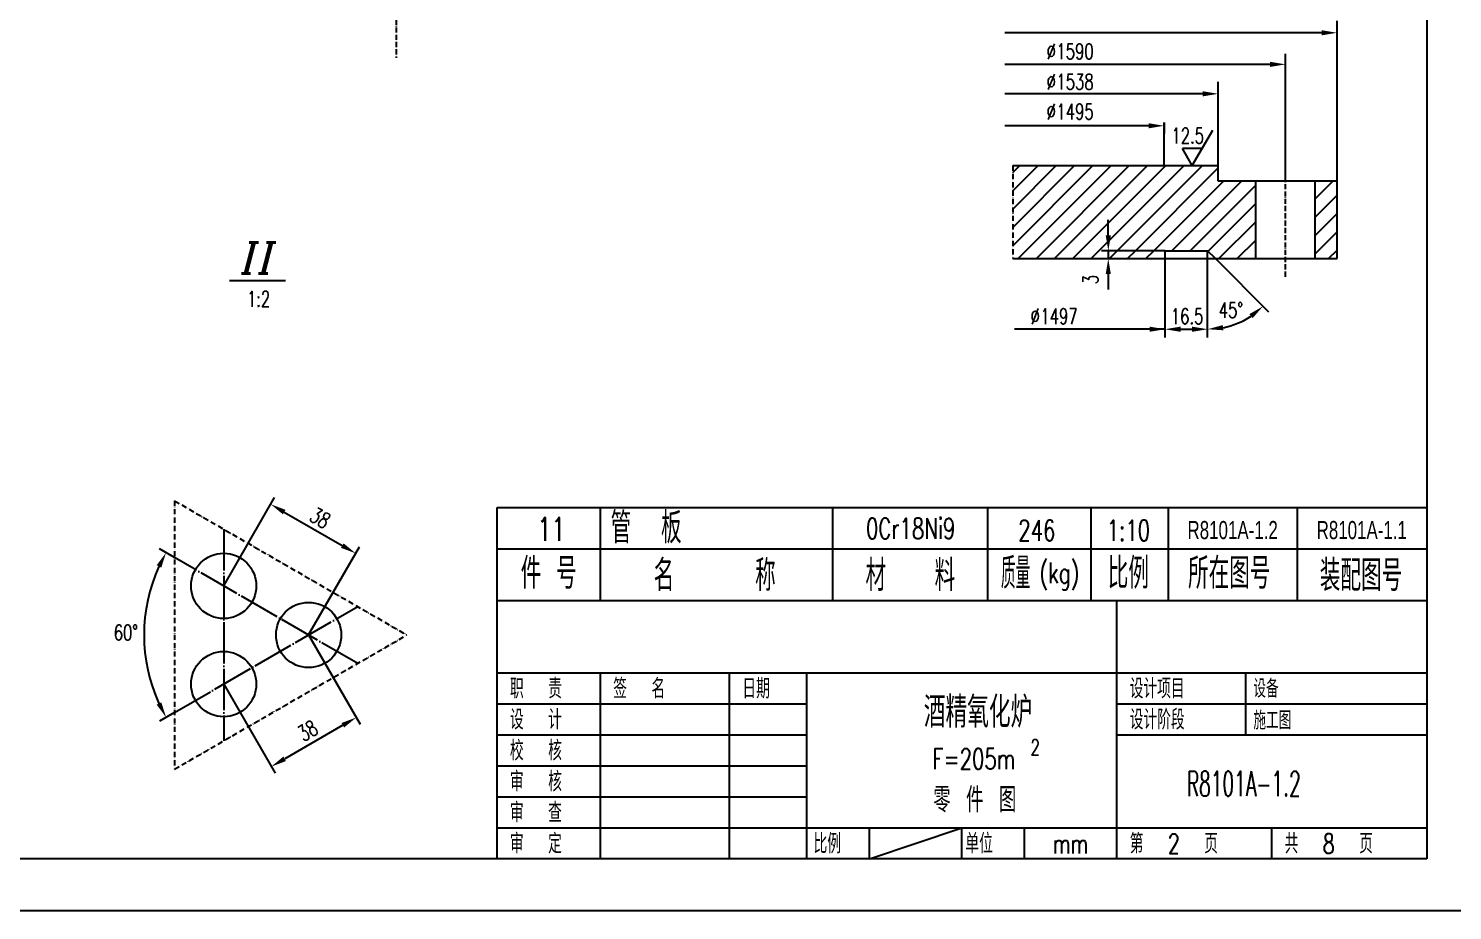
# Model space of a CAD drawing. Header units: millimetres. Extents: x 1545 to 36024, y 3418 to 15628.
# Drawn here: x 20369 to 23126, y 9688 to 11395 of the extents above; entities that cross this region are included whole.
import ezdxf
from ezdxf.enums import TextEntityAlignment as Align

# ---------------------------------------------------------------- set-up
doc = ezdxf.new("R2010")
doc.units = ezdxf.units.MM
for name, pattern in [('DASHDOT', [1, 0.5, -0.25, 0, -0.25]), ('DASHDOT-L', [90, 80, -5, 0, -5]), ('DASHDOT-M', [36, 30, -3, 0, -3]), ('DASHDOT-S', [14, 10, -2, 0, -2]), ('DIVIDE-M', [39, 30, -3, 0, -3, 0, -3]), ('DIVIDE-S', [16, 10, -2, 0, -2, 0, -2])]:
    doc.linetypes.add(name, pattern=pattern)
for name, color, linetype in [('1', 2, 'DASHDOT'), ('1轮廓实线层', 1, 'Continuous'), ('CDR_DIM', 7, 'Continuous'), ('CDR_DWG1', 1, 'Continuous'), ('CDR_DWG3', 3, 'DASHDOT-M'), ('CDR_DWG4', 6, 'DIVIDE-M'), ('CDR_TEXT', 7, 'Continuous'), ('TEXT', 2, 'Continuous')]:
    doc.layers.add(name, color=color, linetype=linetype)
doc.styles.add('CLB', font='clb.shx', dxfattribs={"bigfont": 'hztxt.shx'})
doc.styles.add('HZ', font='simplex.shx', dxfattribs={"width": 0.7, "height": 30, "bigfont": 'HZ.shx'})
doc.styles.add('HZTXT', font='TXT', dxfattribs={"width": 0.7, "bigfont": 'HZTXT'})
doc.styles.add('ITALICC', font='italicc')
doc.styles.get("Standard").update_dxf_attribs({"font": 'txt', "bigfont": 'gbcbig.shx'})

msp = doc.modelspace()

# ---------------------------------------------------------------- linework, layer by layer
for p, q in [((22621.8, 11129.6), (22661.5, 11198.3)), ((22640.8, 11162.5), (22602.8, 11162.5)), ((22621.8, 11129.6), (22602.8, 11162.5)), ((21275.9, 10468), (21475, 10468)), ((21475.9, 10288), (21475.9, 10468)), ((21925.9, 10288), (21925.9, 10468)), ((22225.9, 10288), (22225.9, 10468)), ((22425.9, 10468), (22425.9, 10288)), ((22575.9, 10288), (22575.9, 10468)), ((22825.9, 10288), (22825.9, 10468)), ((21275.9, 10388), (23075.9, 10388)), ((18975.9, 9688), (27375.9, 9688))]:
    msp.add_line(p, q)
at = {"color": 7, "linetype": 'Continuous'}
msp.add_line((21275.9, 10468), (23075.9, 10468), dxfattribs=at)
at = {"layer": '1轮廓实线层'}
msp.add_line((21276.8, 10288), (23075.9, 10288), dxfattribs=at)
at = {"layer": 'CDR_DIM', "color": 0, "linetype": 'Continuous'}
for p, q in [((22902.3, 11099.6), (22902.3, 11409.8)), ((22872.3, 11386.6), (22258.8, 11386.6)), ((22802.3, 11099.6), (22802.3, 11345.8)), ((22772.3, 11325.5), (22258.8, 11325.5)), ((22672.3, 11129.6), (22672.3, 11291.4)), ((22642.3, 11268.5), (22258.8, 11268.5)), ((22537.3, 11206.6), (22258.8, 11206.6)), ((22567.3, 11129.6), (22567.3, 11213.2)), ((22567.3, 11213.2), (22567.3, 11191.6)), ((22274.4, 11115.9), (22288, 11129.6)), ((22274.4, 11080.6), (22323.4, 11129.6)), ((22274.4, 11045.2), (22358.7, 11129.6)), ((22274.4, 11009.9), (22394.1, 11129.6)), ((22274.4, 10974.5), (22429.4, 11129.6)), ((22284.8, 10949.6), (22464.8, 11129.6)), ((22320.1, 10949.6), (22500.1, 11129.6)), ((22355.5, 10949.6), (22535.5, 11129.6)), ((22390.8, 10949.6), (22570.8, 11129.6)), ((22426.2, 10949.6), (22606.2, 11129.6)), ((22476.6, 10964.6), (22641.6, 11129.6)), ((22511.9, 10964.6), (22672.3, 11125)), ((22547.3, 10964.6), (22682.3, 11099.6)), ((22582.6, 10964.6), (22717.6, 11099.6)), ((22618, 10964.6), (22744.8, 11091.4)), ((22859.8, 11065), (22894.4, 11099.6)), ((22859.8, 11029.6), (22902.3, 11072.1)), ((22652.6, 10963.8), (22744.8, 11056)), ((22859.8, 10994.3), (22902.3, 11036.8)), ((22459.4, 10994.6), (22459.4, 11024.6)), ((22673.7, 10949.6), (22744.8, 11020.7)), ((22859.8, 10958.9), (22902.3, 11001.4)), ((22709, 10949.6), (22744.8, 10985.3)), ((22569.8, 10964.6), (22446.5, 10964.6)), ((22459.4, 10964.6), (22459.4, 10949.6)), ((22461.6, 10949.6), (22476.6, 10964.6)), ((22496.9, 10949.6), (22511.9, 10964.6)), ((22532.3, 10949.6), (22547.3, 10964.6)), ((22567.6, 10949.6), (22569.8, 10951.7)), ((22569.3, 10797.2), (22569.3, 10949.6)), ((22651.8, 10797.2), (22651.8, 10964.6)), ((22666.8, 10949.6), (22769.6, 10846.7)), ((22744.4, 10949.6), (22744.8, 10950)), ((22885.8, 10949.6), (22902.3, 10966)), ((22459.4, 10919.6), (22459.4, 10889.6)), ((20757.8, 10907.3), (20866.4, 10907.3)), ((22569.3, 10812.9), (22277.9, 10812.9)), ((22599.3, 10812.9), (22621.8, 10812.9)), ((20746.6, 10316.2), (20845.2, 10487.1)), ((20863.7, 10459.2), (20976.3, 10394.2)), ((20651.5, 10371.1), (20622.1, 10388.1)), ((20911.1, 10221.2), (21009.8, 10392.1)), ((20911.1, 10221.2), (21010.8, 10048.5)), ((20746.6, 10126.2), (20846.3, 9953.5)), ((20651.5, 10071.3), (20622.1, 10054.4)), ((20977.3, 10046.5), (20864.7, 9981.5))]:
    msp.add_line(p, q, dxfattribs=at)
for centre, radius, start, end in [((22651.8, 10964.6), 151.7, 281.3515, 303.6485), ((20911.1, 10221.2), 318.7, 155.396, 204.604)]:
    msp.add_arc(centre, radius, start, end, dxfattribs=at)
for points in [[(22872.3, 11391.6), (22872.3, 11381.6), (22902.3, 11386.6)], [(22772.3, 11330.5), (22772.3, 11320.5), (22802.3, 11325.5)], [(22642.3, 11273.5), (22642.3, 11263.5), (22672.3, 11268.5)], [(22537.3, 11211.6), (22537.3, 11201.6), (22567.3, 11206.6)], [(22454.4, 10994.6), (22464.4, 10994.6), (22459.4, 10964.6)], [(22454.4, 10919.6), (22464.4, 10919.6), (22459.4, 10949.6)], [(22732.7, 10842.2), (22739, 10834.5), (22759, 10857.3)], [(22539.3, 10817.9), (22539.3, 10807.9), (22569.3, 10812.9)], [(22599.3, 10817.9), (22599.3, 10807.9), (22569.3, 10812.9)], [(22621.8, 10817.9), (22621.8, 10807.9), (22651.8, 10812.9)], [(22682.1, 10810.9), (22681.1, 10820.9), (22651.8, 10812.9)], [(20866.2, 10463.5), (20861.2, 10454.8), (20837.7, 10474.2)], [(20978.8, 10398.5), (20973.8, 10389.8), (21002.3, 10379.2)], [(20616.9, 10356.2), (20625.8, 10351.6), (20635.1, 10380.6)], [(20625.8, 10090.9), (20616.9, 10086.3), (20635.1, 10061.9)], [(20974.8, 10050.9), (20979.8, 10042.2), (21003.3, 10061.5)], [(20862.2, 9985.9), (20867.2, 9977.2), (20838.8, 9966.5)]]:
    msp.add_solid(points, dxfattribs=at)
at = {"layer": 'CDR_DWG1', "color": 1}
msp.add_line((23075.9, 15528), (23075.9, 9788), dxfattribs=at)
at = {"layer": 'CDR_DWG1'}
for p, q in [((22274.4, 11129.6), (22672.3, 11129.6)), ((22672.3, 11099.6), (22672.3, 11129.6)), ((22902.3, 11099.6), (22672.3, 11099.6)), ((22744.8, 10949.6), (22744.8, 11099.6)), ((22859.8, 10949.6), (22859.8, 11099.6)), ((22902.3, 10949.6), (22902.3, 11099.6)), ((22274.4, 10949.6), (22902.3, 10949.6)), ((22569.8, 10949.6), (22569.8, 10964.6)), ((22569.8, 10964.6), (22651.8, 10964.6)), ((22666.8, 10949.6), (22651.8, 10964.6)), ((21275.9, 9788), (21275.9, 10468)), ((23075.9, 9788), (19225.9, 9788))]:
    msp.add_line(p, q, dxfattribs=at)
for centre in [(20746.6, 10316.2), (20911.1, 10221.2), (20746.6, 10126.2)]:
    msp.add_circle(centre, 63.1, dxfattribs=at)
at = {"layer": 'CDR_DWG3', "color": 3, "linetype": 'DASHDOT-S'}
msp.add_line((21080.7, 13695.3), (21080.7, 11338.2), dxfattribs=at)
at = {"layer": 'CDR_DWG3', "linetype": 'DASHDOT-S'}
msp.add_line((22802.3, 10914.5), (22802.3, 11134.9), dxfattribs=at)
at = {"layer": 'CDR_DWG3', "linetype": 'DASHDOT-L'}
for p, q in [((20746.6, 10426), (20746.6, 10016.4)), ((21006.2, 10166.3), (20651.5, 10371.1)), ((20651.5, 10071.3), (21006.2, 10276.1))]:
    msp.add_line(p, q, dxfattribs=at)
at = {"layer": 'CDR_DWG4', "color": 3, "linetype": 'DIVIDE-S'}
for p, q in [((22274.4, 11129.6), (22274.4, 10949.6)), ((20651.5, 10480.9), (20651.5, 9961.5)), ((20651.5, 10480.9), (21101.3, 10221.2)), ((20651.5, 9961.5), (21101.3, 10221.2))]:
    msp.add_line(p, q, dxfattribs=at)
at = {"layer": 'TEXT'}
for p, q in [((22475.9, 9788), (22475.9, 10288)), ((21275.9, 10148), (23075.9, 10148)), ((21475.9, 9788), (21475.9, 10148)), ((21725.9, 9788), (21725.9, 10148)), ((21875.9, 9788), (21875.9, 10148)), ((22725.9, 10028), (22725.9, 10148)), ((21275.9, 10088), (21875.9, 10088)), ((22475.9, 10088), (23075.9, 10088)), ((21275.9, 10028), (21875.9, 10028)), ((22475.9, 10028), (23075.9, 10028)), ((21275.9, 9968), (21875.9, 9968)), ((21275.9, 9908), (21875.9, 9908)), ((21275.9, 9848), (23075.9, 9848)), ((21997.1, 9788), (22175.9, 9848)), ((21997.1, 9788), (21997.1, 9848)), ((22175.9, 9788), (22175.9, 9848)), ((22297.1, 9788), (22297.1, 9848)), ((22775.9, 9788), (22775.9, 9848))]:
    msp.add_line(p, q, dxfattribs=at)

# ---------------------------------------------------------------- texts
at = {"style": 'ITALICC'}
msp.add_text('II', height=60, dxfattribs=at).set_placement((20780.8, 10920.8))
at = {"style": 'HZ', "width": 0.7}
for s, height, p in [('管  板', 60, (21495.8, 10398.5)), ('11', 45, (21354.1, 10403.6)), ('0Cr18Ni9', 40, (21990.3, 10407.2))]:
    msp.add_text(s, height=height, dxfattribs=at).set_placement(p)
at = {"ltscale": 1.5, "style": 'CLB', "width": 0.7}
for s, p in [('R8101A-1.2', (22700.2, 10424.3)), ('R8101A-1.1', (22950.2, 10424.3))]:
    msp.add_text(s, height=35, dxfattribs=at).set_placement(p, align=Align.MIDDLE)
at = {"color": 7, "linetype": 'Continuous', "style": 'HZ'}
for s, width, p in [('件 号', 0.7, (21321.7, 10310.6)), ('名     称', 0.7, (21579.1, 10306.4)), ('材   料', 0.7, (21989.3, 10306.4)), ('质量', 0.5, (22251.5, 10310.6)), ('比例', 0.7, (22458.4, 10310.6)), ('所在图号', 0.7, (22613.8, 10310.6)), ('装配图号', 0.7, (22869, 10306.4))]:
    msp.add_text(s, height=60, dxfattribs=dict(at, width=width)).set_placement(p)
at = {"width": 0.55}
msp.add_text('R8101A-1.2', height=48, dxfattribs=at).set_placement((22611.3, 9909.6))
at = {"layer": '1', "style": 'HZTXT', "width": 0.7}
msp.add_text('2', height=30.4, dxfattribs=at).set_placement((22317.9, 9988.4), align=Align.CENTER)
at = {"layer": 'CDR_DIM', "style": 'HZ', "width": 0.7}
msp.add_text('12.5', height=30, dxfattribs=at).set_placement((22613.3, 11187.4), align=Align.MIDDLE)
at = {"layer": 'CDR_DIM', "color": 0, "linetype": 'Continuous', "style": 'HZ', "width": 0.7}
for s, p in [('246', (22321, 10423.7)), ('1:10', (22498.4, 10423.7)), ('(kg)', (22364.6, 10338.5))]:
    msp.add_text(s, height=40, dxfattribs=at).set_placement(p, align=Align.MIDDLE)
at = {"layer": 'CDR_TEXT', "color": 0, "linetype": 'Continuous', "style": 'HZ', "width": 0.7}
for s, p in [('∅', (22340.1, 11335.5)), ('1590', (22359.1, 11335.5)), ('∅', (22340.1, 11276.7)), ('1538', (22359.1, 11276.7)), ('∅', (22340.1, 11219)), ('1495', (22359.1, 11219)), ('1:2', (20791.6, 10856.4)), ('45°', (22673.4, 10834.9)), ('∅', (22309, 10822.9)), ('1497', (22328, 10822.9)), ('16.5', (22580.5, 10822.9)), ('60°', (20533.8, 10210.9))]:
    msp.add_text(s, height=30, dxfattribs=at).set_placement(p)
for s, rotation, p in [('3', 90, (22440.1, 10899.9)), ('38', 330, (20910.3, 10443.8)), ('38', 30, (20901.3, 10014.2))]:
    msp.add_text(s, height=30, rotation=rotation, dxfattribs=at).set_placement(p)
at = {"layer": 'TEXT', "style": 'HZTXT', "width": 0.7}
for s, height, p in [('职  责', 38, (21300.9, 10098.4)), ('签  名', 38, (21500.9, 10098.4)), ('日期', 38, (21750.9, 10098.4)), ('设计项目', 38, (22500.9, 10098.4)), ('设备', 35, (22740.3, 10100)), ('设  计', 38, (21300.9, 10038.4)), ('设计阶段', 38, (22500.9, 10038.4)), ('施工图', 35, (22740.3, 10038.4)), ('校  核', 38, (21300.9, 9978.4)), ('F=205m', 40, (22118.8, 9961.5)), ('审  核', 38, (21300.9, 9918.4)), ('零 件 图', 48, (22120.5, 9878.2)), ('审  查', 38, (21300.9, 9858.4)), ('审  定', 38, (21300.9, 9798.4)), ('比例', 38, (21888.8, 9798.4)), ('单位', 38, (22182.7, 9798.4)), ('mm', 38, (22352, 9798.4)), ('第  2  页  ', 38, (22500.9, 9798.4)), ('共  8  页', 38, (22800.9, 9798.4))]:
    msp.add_text(s, height=height, dxfattribs=at).set_placement(p)
msp.add_text('酒精氧化炉', height=60, dxfattribs=at).set_placement((22207.2, 10075), align=Align.MIDDLE)

doc.saveas('drawing.dxf')
